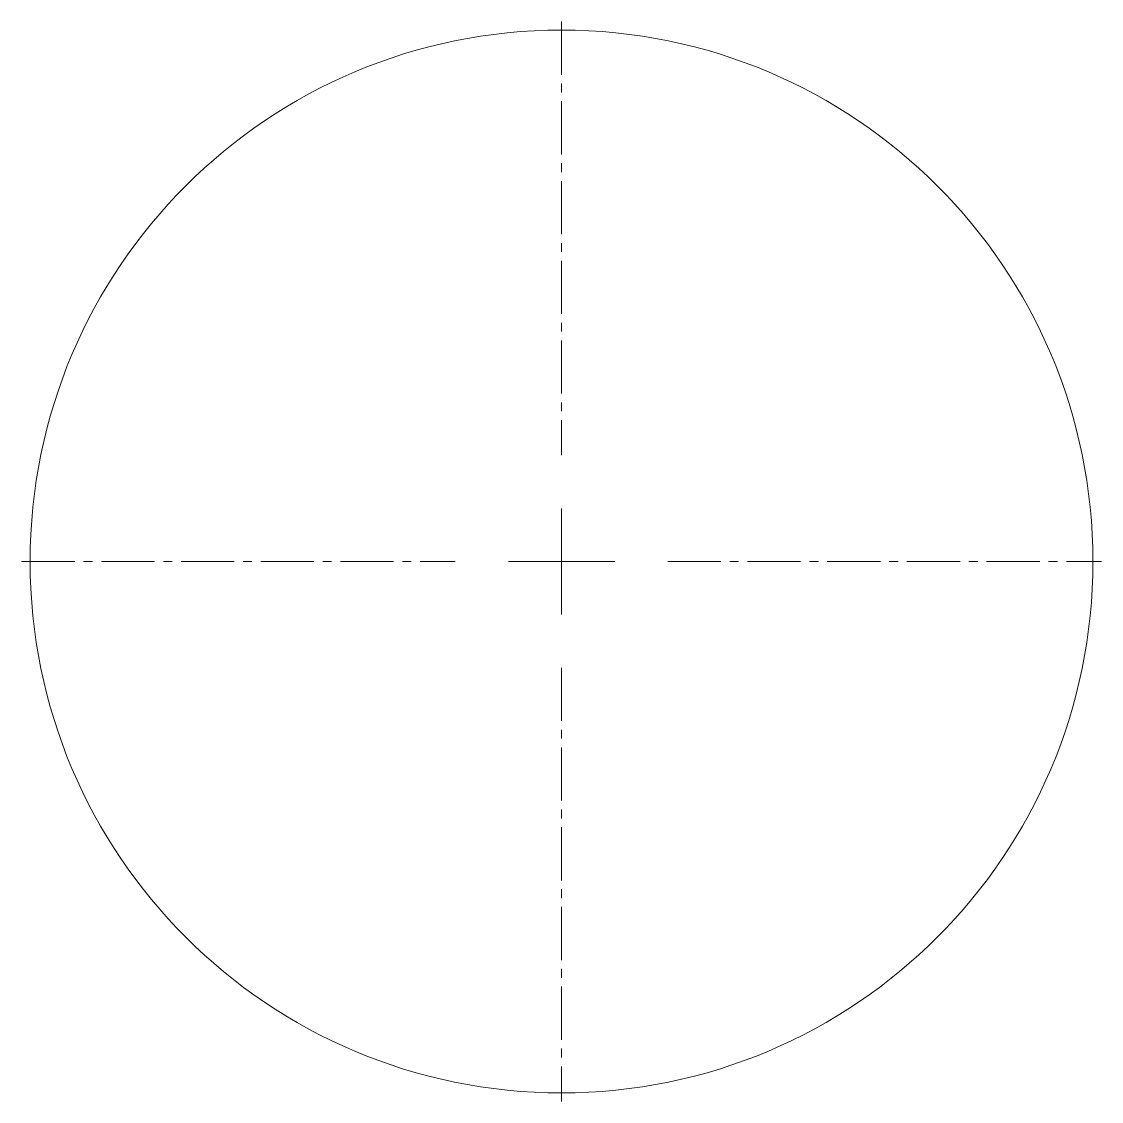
# Model space of a CAD drawing. Header units: inches. Extents: x 88.6 to 103.8, y -469.5 to -454.2.
import ezdxf

# ---------------------------------------------------------------- set-up
doc = ezdxf.new("R2010")
doc.units = ezdxf.units.IN
doc.header["$MEASUREMENT"] = 0
doc.linetypes.add('CENTER2', pattern=[1.125, 0.75, -0.125, 0.125, -0.125])
doc.layers.add('E201-Electrical-2nd-floor', color=1, linetype='Continuous', lineweight=9)

msp = doc.modelspace()

# ---------------------------------------------------------------- linework, layer by layer
at = {"layer": 'E201-Electrical-2nd-floor', "linetype": 'CENTER2'}
for p, q in [((96.224, -454.226), (96.224, -460.346)), ((88.604, -461.846), (94.724, -461.846)), ((97.724, -461.846), (103.844, -461.846)), ((96.224, -463.346), (96.224, -469.466))]:
    msp.add_line(p, q, dxfattribs=at)
at = {"layer": 'E201-Electrical-2nd-floor', "linetype": 'Continuous'}
for p, q in [((96.224, -461.096), (96.224, -462.596)), ((95.474, -461.846), (96.974, -461.846))]:
    msp.add_line(p, q, dxfattribs=at)
at = {"layer": 'E201-Electrical-2nd-floor'}
msp.add_circle((96.224, -461.846), 7.5, dxfattribs=at)

doc.saveas('drawing.dxf')
